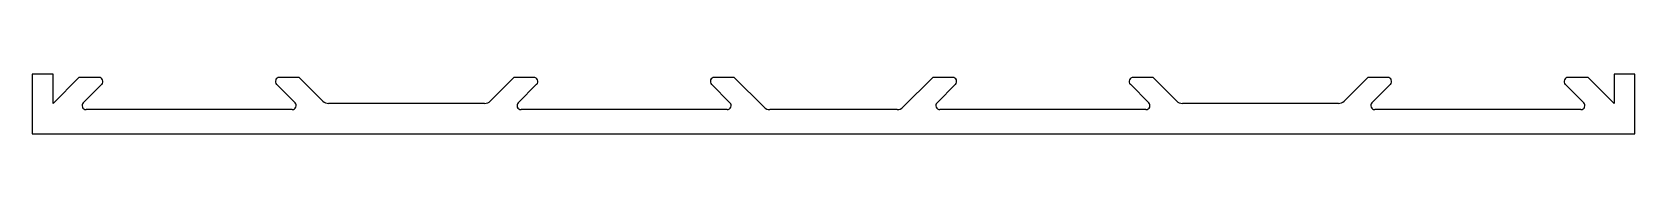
# Model space of a CAD drawing. Extents: x 614.6 to 714.1, y 617 to 620.7.
import ezdxf

# ---------------------------------------------------------------- set-up
doc = ezdxf.new("R2010")
doc.units = 0
doc.layers.add('ANA', color=220, linetype='CONTINUOUS')

msp = doc.modelspace()

# ---------------------------------------------------------------- linework, layer by layer
at = {"layer": 'ANA', "color": 0}
for p, q in [((615.907, 620.736), (614.607, 620.736)), ((614.607, 620.736), (614.607, 617.036)), ((615.907, 618.925), (615.907, 620.736)), ((617.518, 620.536), (615.907, 618.925)), ((618.753, 620.536), (617.518, 620.536)), ((617.783, 618.963), (618.93, 620.11)), ((629.783, 620.11), (630.93, 618.963)), ((631.195, 620.536), (629.96, 620.536)), ((632.66, 619.071), (631.195, 620.536)), ((644.518, 620.536), (643.053, 619.071)), ((645.753, 620.536), (644.518, 620.536)), ((644.783, 618.963), (645.93, 620.11)), ((656.783, 620.11), (657.93, 618.963)), ((658.195, 620.536), (656.96, 620.536)), ((660.049, 618.683), (658.195, 620.536)), ((670.518, 620.536), (668.665, 618.683)), ((671.753, 620.536), (670.518, 620.536)), ((670.783, 618.963), (671.93, 620.11)), ((682.783, 620.11), (683.93, 618.963)), ((684.195, 620.536), (682.96, 620.536)), ((685.66, 619.071), (684.195, 620.536)), ((697.518, 620.536), (696.053, 619.071)), ((698.753, 620.536), (697.518, 620.536)), ((697.783, 618.963), (698.93, 620.11)), ((709.783, 620.11), (710.93, 618.963)), ((711.195, 620.536), (709.96, 620.536)), ((712.807, 618.925), (711.195, 620.536)), ((714.107, 620.736), (712.807, 620.736)), ((712.807, 620.736), (712.807, 618.925)), ((714.107, 617.036), (714.107, 620.736)), ((642.699, 618.925), (633.014, 618.925)), ((695.699, 618.925), (686.014, 618.925)), ((630.753, 618.536), (617.96, 618.536)), ((657.753, 618.536), (644.96, 618.536)), ((668.311, 618.536), (660.402, 618.536)), ((683.753, 618.536), (670.96, 618.536)), ((710.753, 618.536), (697.96, 618.536)), ((614.607, 617.036), (714.107, 617.036))]:
    msp.add_line(p, q, dxfattribs=at)
for centre, radius, start, end in [((618.753, 620.286), 0.25, 315, 90), ((629.96, 620.286), 0.25, 90, 225), ((645.753, 620.286), 0.25, 315, 90), ((656.96, 620.286), 0.25, 90, 225), ((671.753, 620.286), 0.25, 315, 90), ((682.96, 620.286), 0.25, 90, 225), ((698.753, 620.286), 0.25, 315, 90), ((709.96, 620.286), 0.25, 90, 225), ((617.96, 618.786), 0.25, 135, 270), ((630.753, 618.786), 0.25, 270, 45), ((633.014, 619.425), 0.5, 225, 270), ((642.699, 619.425), 0.5, 270, 315), ((644.96, 618.786), 0.25, 135, 270), ((657.753, 618.786), 0.25, 270, 45), ((670.96, 618.786), 0.25, 135, 270), ((683.753, 618.786), 0.25, 270, 45), ((686.014, 619.425), 0.5, 225, 270), ((695.699, 619.425), 0.5, 270, 315), ((697.96, 618.786), 0.25, 135, 270), ((710.753, 618.786), 0.25, 270, 45), ((660.402, 619.036), 0.5, 225, 270), ((668.311, 619.036), 0.5, 270, 315)]:
    msp.add_arc(centre, radius, start, end, dxfattribs=at)

doc.saveas('drawing.dxf')
